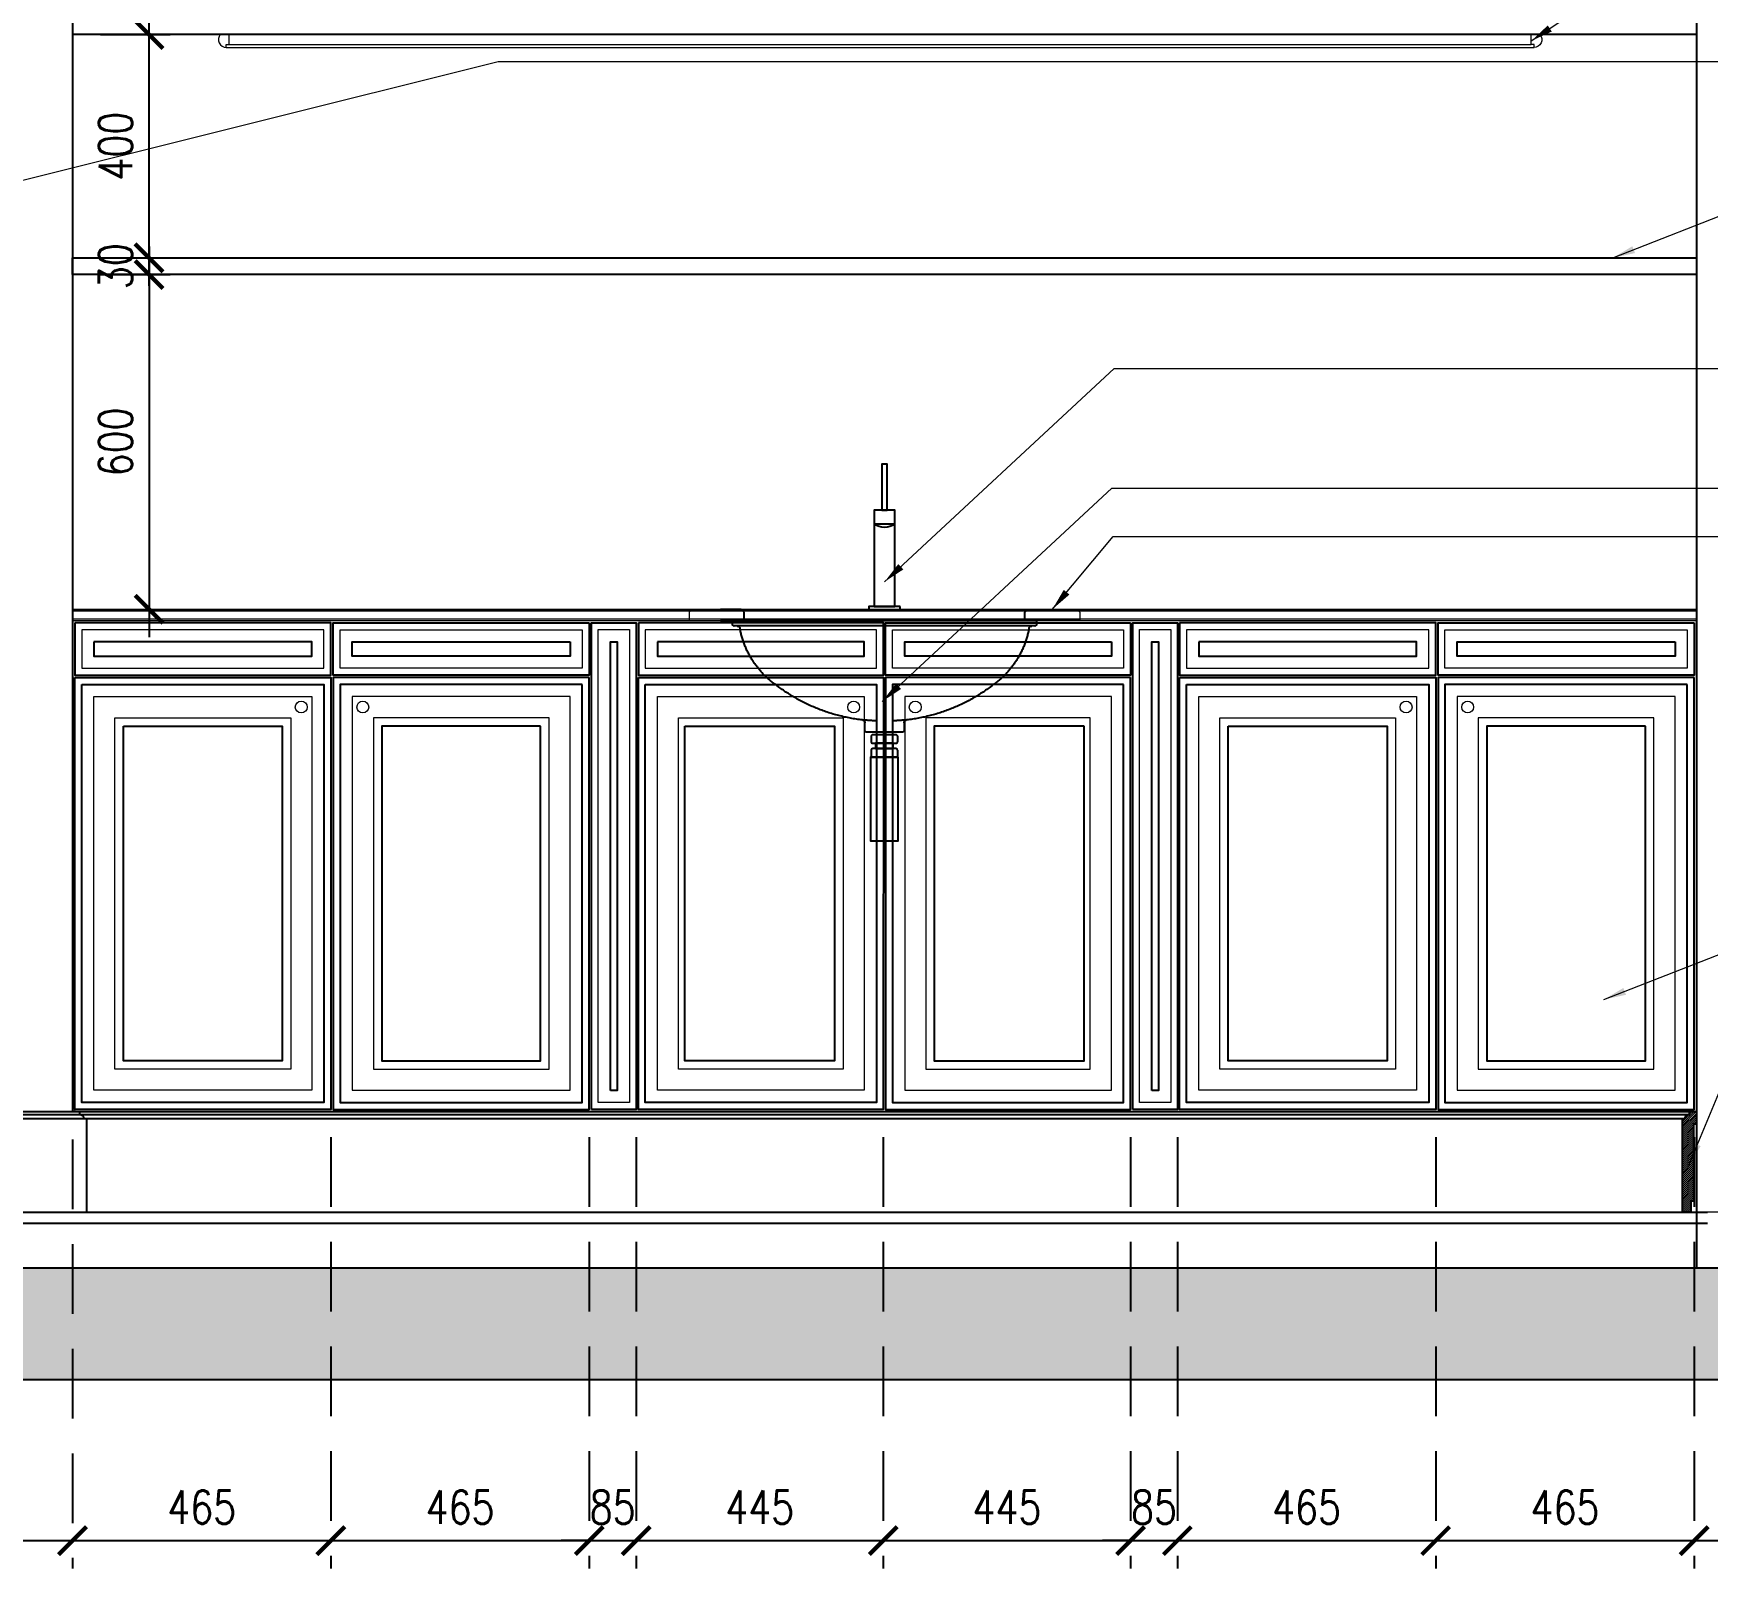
# Model space of a CAD drawing. Header units: inches. Extents: x -20583 to 399182, y -24453 to 525552.
# Drawn here: x 25310 to 28310, y -21605 to -18854 of the extents above; entities that cross this region are included whole.
import ezdxf

# ---------------------------------------------------------------- set-up
doc = ezdxf.new("R2010")
doc.units = ezdxf.units.IN
doc.header["$LTSCALE"] = 1000
doc.header["$MEASUREMENT"] = 0
doc.set_wipeout_variables(frame=1)
doc.header["$PDMODE"] = 35
for name, pattern in [('DASHED', [0.75, 0.5, -0.25]), ('HIDDEN', [0.375, 0.25, -0.125]), ('HIDDEN2', [0.1875, 0.125, -0.0625])]:
    doc.linetypes.add(name, pattern=pattern)
for name, color, linetype in [('A-DIM', 9, 'Continuous'), ('A-Hidden', 8, 'HIDDEN'), ('CQ Grg Gypsum', 41, 'Continuous'), ('CQ Light Elevation', 4, 'Continuous'), ('Layer1', 1, 'Continuous'), ('Layer3', 3, 'Continuous'), ('Layer7', 8, 'Continuous'), ('SANITARY WARES', 212, 'Continuous')]:
    doc.layers.add(name, color=color, linetype=linetype)
for name, color, linetype, lineweight in [('CQ Gypsum Hatch', 8, 'Continuous', 20), ('CQ Marble', 6, 'Continuous', 0), ('ID-NOTES', 3, 'Continuous', 0), ('Wood treillis', 111, 'Continuous', 0)]:
    doc.layers.add(name, color=color, linetype=linetype, lineweight=lineweight)
doc.layers.add('Stone-GRG', color=7, linetype='Continuous', lineweight=0, true_color=0xfff2cc)
doc.styles.add('ZZ-Dim All', font='romans.shx', dxfattribs={"width": 0.8})
doc.dimstyles.new('DIM 0200', dxfattribs={"dimscale": 200, "dimtxt": 1, "dimasz": 0.8, "dimexe": 0.5, "dimexo": 1, "dimgap": 0.4, "dimtad": 1, "dimdec": 0, "dimrnd": 10, "dimdsep": 46, "dimtxsty": 'ZZ-Dim All', "dimblk1": 'ARCHTICK', "dimblk2": 'ARCHTICK', "dimsah": 1, "dimcen": 1, "dimdle": 0.5, "dimclrd": 256, "dimclre": 256, "dimclrt": 256, "dimadec": 0, "dimazin": 2, "dimtfac": 1, "dimtdec": 0, "dimtix": 1, "dimtmove": 2, "dimatfit": 2, "dimfxl": 1, "dimfxlon": 1, "dimtolj": 1, "dimtzin": 0, "dimlwd": -1, "dimlwe": -1, "dimarcsym": 0})
doc.dimstyles.new('DIM-100', dxfattribs={"dimscale": 50, "dimtxt": 1.25, "dimasz": 1, "dimexe": 1, "dimexo": 1, "dimgap": 0.6, "dimtad": 1, "dimdec": 0, "dimrnd": 5, "dimdsep": 46, "dimtxsty": 'ZZ-Dim All', "dimblk1": 'ARCHTICK', "dimblk2": 'ARCHTICK', "dimsah": 1, "dimcen": 1, "dimdle": 1, "dimclrd": 256, "dimclre": 8, "dimclrt": 256, "dimazin": 2, "dimtfac": 1, "dimtdec": 0, "dimtix": 1, "dimtmove": 2, "dimatfit": 2, "dimfxl": 0.1, "dimtolj": 1, "dimtzin": 0, "dimlwd": -1, "dimlwe": -1, "dimarcsym": 0})

# ---------------------------------------------------------------- blocks, each defined once
blk = doc.blocks.new('_ARCHTICK')
at = {"color": 0, "linetype": 'ByBlock', "const_width": 0.15}
blk.add_lwpolyline([(-0.5, -0.5), (0.5, 0.5)], dxfattribs=at)
blk = doc.blocks.new('Duravit_undercounter_santosa046651d_SEC ELEV')
at = {"layer": 'SANITARY WARES', "color": 8, "linetype": 'HIDDEN', "ltscale": 50}
for p, q in [((-270.2, 0), (33, 0)), ((33, 0), (270.2, 0)), ((0, -168.6), (0, -204.6))]:
    blk.add_line(p, q, dxfattribs=at)
at = {"layer": 'SANITARY WARES', "color": 8, "linetype": 'HIDDEN', "ltscale": 50, "elevation": 0}
for points in [[(-251.6, 9.8), (-251.6, 24.8), (-256.6, 29.8), (-293.6, 29.8)], [(-293.6, 9.8), (-251.6, 9.8)], [(251.6, 9.8), (251.6, 24.8), (256.6, 29.8), (293.6, 29.8)], [(293.6, 9.8), (251.6, 9.8)]]:
    blk.add_lwpolyline(points, dxfattribs=at)
at = {"layer": 'SANITARY WARES', "color": 8, "linetype": 'HIDDEN', "ltscale": 50}
for points in [[(269.5, -0.1, 0.414214), (272.5, 2.9), (272.5, 9.8), (-272.5, 9.8), (-272.5, 2.9, 0.414214), (-269.5, -0.1)], [(-263.9, -0.1, -0.364464), (-258.9, -4.2, 0.195995), (-196.4, -104.1, 0.13902), (-39.6, -168.4, -0.381512), (-35.2, -173.3), (-35.2, -188.1, 0.327365), (-32.6, -190.1), (32.6, -190.1, 0.327365), (35.2, -188.1), (35.2, -173.3, -0.381512), (39.6, -168.4, 0.13902), (196.4, -104.1, 0.195995), (258.9, -4.2, -0.364464), (263.9, -0.1)]]:
    blk.add_lwpolyline(points, format="xyb", dxfattribs=at)
for centre, start, end in [((71.9, 1432.1), 266.0549, 266.8618), ((-71.9, 1432.1), 273.1382, 273.9451)]:
    blk.add_arc(centre, 1604.5, start, end, dxfattribs=at)
blk = doc.blocks.new('AXOR CITERIOR 39031000_FRONT')
blk.add_wipeout([(28, 0), (28, 5), (18.5, 5), (18.5, 178), (5, 178), (5, 260), (-5, 260), (-5, 178), (-18.5, 178), (-18.5, 5), (-28, 5), (-28, 0)])
blk.add_wipeout([(28, 0), (28, 5), (18.5, 5), (18.5, 178), (5, 178), (5, 260), (-5, 260), (-5, 178), (-18.5, 178), (-18.5, 5), (-28, 5), (-28, 0)])
at = {"color": 8}
blk.add_wipeout([(28, 0), (28, 5), (18.5, 5), (18.5, 178), (5, 178), (5, 260), (-5, 260), (-5, 178), (-18.5, 178), (-18.5, 5), (-28, 5), (-28, 0)], dxfattribs=at)
at = {"layer": 'SANITARY WARES'}
for points in [[(-5, 178), (-5, 260), (5, 260), (5, 178), (-5, 178)], [(-18.5, 5), (-18.5, 178), (18.5, 178), (18.5, 5), (-18.5, 5)], [(-18.5, 152.9), (18.5, 152.9)], [(-28, 5), (28, 5), (28, 0), (-28, 0), (-28, 5)]]:
    blk.add_lwpolyline(points, dxfattribs=at)
blk.add_arc((0, 178.6), 31.7, 234.2875, 305.7125, dxfattribs=at)
blk = doc.blocks.new('p-trap  front')
at = {"layer": 'SANITARY WARES', "elevation": -16.8}
for points in [[(177338.3, -45566.2), (177296.7, -45566.2, 0.414214), (177293.7, -45569.2), (177293.7, -45578.3, 0.414214), (177296.7, -45581.3), (177338.3, -45581.3, 0.414214), (177341.3, -45578.3), (177341.3, -45569.2, 0.414214)], [(177338.3, -45590.9), (177296.7, -45590.9, 0.414214), (177293.7, -45593.9), (177293.7, -45605.9), (177341.3, -45605.9), (177341.3, -45593.9, 0.414214)]]:
    blk.add_lwpolyline(points, format="xyb", close=True, dxfattribs=at)
for points in [[(177333.3, -45581.3), (177301.8, -45581.3), (177301.5, -45590.9), (177333, -45590.9)], [(177342.3, -45605.9), (177292.3, -45605.9), (177292.3, -45756.3), (177342.3, -45756.3)]]:
    blk.add_lwpolyline(points, close=True, dxfattribs=at)
blk = doc.blocks.new('*D601')
at = {"layer": 'A-DIM', "transparency": 16777216}
for p, q in [((28577.4, -19885.7), (28577.4, -19835.7)), ((28577.4, -19885.7), (28577.4, -19905.7)), ((28577.4, -19905.7), (28577.4, -19955.7))]:
    blk.add_line(p, q, dxfattribs=at)
at = {"layer": 'A-DIM', "color": 8, "linetype": 'HIDDEN2', "transparency": 16777216}
for p, q in [((28340, -19885.7), (28627.4, -19885.7)), ((28340, -19905.7), (28627.4, -19905.7))]:
    blk.add_line(p, q, dxfattribs=at)
at = {"layer": 'Defpoints', "color": 0, "transparency": 16777216}
for p in [(28290, -19885.7, 0), (28290, -19905.7, 0), (28577.4, -19905.7)]:
    blk.add_point(p, dxfattribs=at)
at = {"layer": 'A-DIM', "transparency": 16777216, "xscale": 50, "yscale": 50, "zscale": 50}
for p, rotation in [((28577.4, -19885.7), 270), ((28577.4, -19905.7), 90)]:
    blk.add_blockref('_ARCHTICK', p, dxfattribs=dict(at, rotation=rotation))
at = {"layer": 'A-DIM', "color": 3, "transparency": 16777216, "insert": (28517.4, -19895.7), "char_height": 60, "attachment_point": 5, "rotation": 90, "style": 'ZZ-Dim All'}
blk.add_mtext('\\A1;20', dxfattribs=at)
blk = doc.blocks.new('*D602')
at = {"layer": 'A-DIM', "transparency": 16777216}
blk.add_line((28577.4, -19855.7), (28577.4, -20835.7), dxfattribs=at)
at = {"layer": 'A-DIM', "color": 8, "linetype": 'HIDDEN2', "transparency": 16777216}
for p, q in [((28340, -19905.7), (28627.4, -19905.7)), ((28340, -20785.7), (28627.4, -20785.7))]:
    blk.add_line(p, q, dxfattribs=at)
at = {"layer": 'Defpoints', "color": 0, "transparency": 16777216}
for p in [(28290, -19905.7, 0), (28290, -20785.7, 0), (28577.4, -20785.7)]:
    blk.add_point(p, dxfattribs=at)
at = {"layer": 'A-DIM', "transparency": 16777216, "xscale": 50, "yscale": 50, "zscale": 50}
for p, rotation in [((28577.4, -19905.7), 90), ((28577.4, -20785.7), 270)]:
    blk.add_blockref('_ARCHTICK', p, dxfattribs=dict(at, rotation=rotation))
at = {"layer": 'A-DIM', "color": 3, "transparency": 16777216, "insert": (28517.4, -20345.7), "char_height": 60, "attachment_point": 5, "rotation": 90, "style": 'ZZ-Dim All'}
blk.add_mtext('\\A1;880', dxfattribs=at)
blk = doc.blocks.new('*D603')
at = {"layer": 'A-DIM', "transparency": 16777216}
blk.add_line((28577.4, -20735.7), (28577.4, -21015.7), dxfattribs=at)
at = {"layer": 'A-DIM', "color": 8, "linetype": 'HIDDEN2', "transparency": 16777216}
for p, q in [((28340, -20785.7), (28627.4, -20785.7)), ((28340, -20965.7), (28627.4, -20965.7))]:
    blk.add_line(p, q, dxfattribs=at)
at = {"layer": 'Defpoints', "color": 0, "transparency": 16777216}
for p in [(28290, -20785.7, 0), (28290, -20965.7, 0), (28577.4, -20965.7)]:
    blk.add_point(p, dxfattribs=at)
at = {"layer": 'A-DIM', "transparency": 16777216, "xscale": 50, "yscale": 50, "zscale": 50}
for p, rotation in [((28577.4, -20785.7), 90), ((28577.4, -20965.7), 270)]:
    blk.add_blockref('_ARCHTICK', p, dxfattribs=dict(at, rotation=rotation))
at = {"layer": 'A-DIM', "color": 3, "transparency": 16777216, "insert": (28517.4, -20875.7), "char_height": 60, "attachment_point": 5, "rotation": 90, "style": 'ZZ-Dim All'}
blk.add_mtext('\\A1;180', dxfattribs=at)
blk = doc.blocks.new('*D614')
at = {"layer": 'A-DIM', "color": 8, "linetype": 'HIDDEN2', "transparency": 16777216}
for p, q in [((24540.4, -20337.1), (24540.4, -21604.6)), ((25379.9, -20835.7), (25379.9, -21604.6))]:
    blk.add_line(p, q, dxfattribs=at)
at = {"layer": 'A-DIM', "transparency": 16777216}
blk.add_line((24490.4, -21554.6), (25429.9, -21554.6), dxfattribs=at)
at = {"layer": 'Defpoints', "color": 0, "transparency": 16777216}
for p in [(24540.4, -20287.1, 0), (25379.9, -20785.7, 0), (25379.9, -21554.6)]:
    blk.add_point(p, dxfattribs=at)
at = {"layer": 'A-DIM', "transparency": 16777216, "xscale": 50, "yscale": 50, "zscale": 50, "rotation": 180}
blk.add_blockref('_ARCHTICK', (24540.4, -21554.6), dxfattribs=at)
at = {"layer": 'A-DIM', "transparency": 16777216, "xscale": 50, "yscale": 50, "zscale": 50}
blk.add_blockref('_ARCHTICK', (25379.9, -21554.6), dxfattribs=at)
at = {"layer": 'A-DIM', "color": 3, "transparency": 16777216, "insert": (24960.2, -21494.6), "char_height": 60, "attachment_point": 5, "style": 'ZZ-Dim All'}
blk.add_mtext('\\A1;840', dxfattribs=at)
blk = doc.blocks.new('*D615')
at = {"layer": 'A-DIM', "color": 8, "linetype": 'HIDDEN2', "transparency": 16777216}
for p, q in [((25379.9, -20835.7), (25379.9, -21604.6)), ((25842.9, -20831.7), (25842.9, -21604.6))]:
    blk.add_line(p, q, dxfattribs=at)
at = {"layer": 'A-DIM', "transparency": 16777216}
blk.add_line((25329.9, -21554.6), (25892.9, -21554.6), dxfattribs=at)
at = {"layer": 'Defpoints', "color": 0, "transparency": 16777216}
for p in [(25379.9, -20785.7, 0), (25842.9, -20781.7, 0), (25842.9, -21554.6)]:
    blk.add_point(p, dxfattribs=at)
at = {"layer": 'A-DIM', "transparency": 16777216, "xscale": 50, "yscale": 50, "zscale": 50, "rotation": 180}
blk.add_blockref('_ARCHTICK', (25379.9, -21554.6), dxfattribs=at)
at = {"layer": 'A-DIM', "transparency": 16777216, "xscale": 50, "yscale": 50, "zscale": 50}
blk.add_blockref('_ARCHTICK', (25842.9, -21554.6), dxfattribs=at)
at = {"layer": 'A-DIM', "color": 3, "transparency": 16777216, "insert": (25611.4, -21494.6), "char_height": 60, "attachment_point": 5, "style": 'ZZ-Dim All'}
blk.add_mtext('\\A1;465', dxfattribs=at)
blk = doc.blocks.new('*D616')
at = {"layer": 'A-DIM', "color": 8, "linetype": 'HIDDEN2', "transparency": 16777216}
for p, q in [((25842.9, -20831.7), (25842.9, -21604.6)), ((26305.9, -20831.7), (26305.9, -21604.6))]:
    blk.add_line(p, q, dxfattribs=at)
at = {"layer": 'A-DIM', "transparency": 16777216}
blk.add_line((25792.9, -21554.6), (26355.9, -21554.6), dxfattribs=at)
at = {"layer": 'Defpoints', "color": 0, "transparency": 16777216}
for p in [(25842.9, -20781.7, 0), (26305.9, -20781.7, 0), (26305.9, -21554.6)]:
    blk.add_point(p, dxfattribs=at)
at = {"layer": 'A-DIM', "transparency": 16777216, "xscale": 50, "yscale": 50, "zscale": 50, "rotation": 180}
blk.add_blockref('_ARCHTICK', (25842.9, -21554.6), dxfattribs=at)
at = {"layer": 'A-DIM', "transparency": 16777216, "xscale": 50, "yscale": 50, "zscale": 50}
blk.add_blockref('_ARCHTICK', (26305.9, -21554.6), dxfattribs=at)
at = {"layer": 'A-DIM', "color": 3, "transparency": 16777216, "insert": (26074.4, -21494.6), "char_height": 60, "attachment_point": 5, "style": 'ZZ-Dim All'}
blk.add_mtext('\\A1;465', dxfattribs=at)
blk = doc.blocks.new('*D617')
at = {"layer": 'A-DIM', "color": 8, "linetype": 'HIDDEN2', "transparency": 16777216}
for p, q in [((26305.9, -20831.7), (26305.9, -21604.6)), ((26389.9, -20831.7), (26389.9, -21604.6))]:
    blk.add_line(p, q, dxfattribs=at)
at = {"layer": 'A-DIM', "transparency": 16777216}
for p, q in [((26305.9, -21554.6), (26255.9, -21554.6)), ((26305.9, -21554.6), (26389.9, -21554.6)), ((26389.9, -21554.6), (26439.9, -21554.6))]:
    blk.add_line(p, q, dxfattribs=at)
at = {"layer": 'Defpoints', "color": 0, "transparency": 16777216}
for p in [(26305.9, -20781.7, 0), (26389.9, -20781.7, 0), (26389.9, -21554.6)]:
    blk.add_point(p, dxfattribs=at)
at = {"layer": 'A-DIM', "transparency": 16777216, "xscale": 50, "yscale": 50, "zscale": 50}
blk.add_blockref('_ARCHTICK', (26305.9, -21554.6), dxfattribs=at)
at = {"layer": 'A-DIM', "transparency": 16777216, "xscale": 50, "yscale": 50, "zscale": 50, "rotation": 180}
blk.add_blockref('_ARCHTICK', (26389.9, -21554.6), dxfattribs=at)
at = {"layer": 'A-DIM', "color": 3, "transparency": 16777216, "insert": (26347.9, -21494.6), "char_height": 60, "attachment_point": 5, "style": 'ZZ-Dim All'}
blk.add_mtext('\\A1;85', dxfattribs=at)
blk = doc.blocks.new('*D618')
at = {"layer": 'A-DIM', "color": 8, "linetype": 'HIDDEN2', "transparency": 16777216}
for p, q in [((26389.9, -20831.7), (26389.9, -21604.6)), ((26832.9, -20831.7), (26832.9, -21604.6))]:
    blk.add_line(p, q, dxfattribs=at)
at = {"layer": 'A-DIM', "transparency": 16777216}
blk.add_line((26339.9, -21554.6), (26882.9, -21554.6), dxfattribs=at)
at = {"layer": 'Defpoints', "color": 0, "transparency": 16777216}
for p in [(26389.9, -20781.7, 0), (26832.9, -20781.7, 0), (26832.9, -21554.6)]:
    blk.add_point(p, dxfattribs=at)
at = {"layer": 'A-DIM', "transparency": 16777216, "xscale": 50, "yscale": 50, "zscale": 50, "rotation": 180}
blk.add_blockref('_ARCHTICK', (26389.9, -21554.6), dxfattribs=at)
at = {"layer": 'A-DIM', "transparency": 16777216, "xscale": 50, "yscale": 50, "zscale": 50}
blk.add_blockref('_ARCHTICK', (26832.9, -21554.6), dxfattribs=at)
at = {"layer": 'A-DIM', "color": 3, "transparency": 16777216, "insert": (26611.4, -21494.6), "char_height": 60, "attachment_point": 5, "style": 'ZZ-Dim All'}
blk.add_mtext('\\A1;445', dxfattribs=at)
blk = doc.blocks.new('*D619')
at = {"layer": 'A-DIM', "color": 8, "linetype": 'HIDDEN2', "transparency": 16777216}
for p, q in [((26832.9, -20831.7), (26832.9, -21604.6)), ((27276, -20831.7), (27276, -21604.6))]:
    blk.add_line(p, q, dxfattribs=at)
at = {"layer": 'A-DIM', "transparency": 16777216}
blk.add_line((26782.9, -21554.6), (27326, -21554.6), dxfattribs=at)
at = {"layer": 'Defpoints', "color": 0, "transparency": 16777216}
for p in [(26832.9, -20781.7, 0), (27276, -20781.7, 0), (27276, -21554.6)]:
    blk.add_point(p, dxfattribs=at)
at = {"layer": 'A-DIM', "transparency": 16777216, "xscale": 50, "yscale": 50, "zscale": 50, "rotation": 180}
blk.add_blockref('_ARCHTICK', (26832.9, -21554.6), dxfattribs=at)
at = {"layer": 'A-DIM', "transparency": 16777216, "xscale": 50, "yscale": 50, "zscale": 50}
blk.add_blockref('_ARCHTICK', (27276, -21554.6), dxfattribs=at)
at = {"layer": 'A-DIM', "color": 3, "transparency": 16777216, "insert": (27054.5, -21494.6), "char_height": 60, "attachment_point": 5, "style": 'ZZ-Dim All'}
blk.add_mtext('\\A1;445', dxfattribs=at)
blk = doc.blocks.new('*D620')
at = {"layer": 'A-DIM', "color": 8, "linetype": 'HIDDEN2', "transparency": 16777216}
for p, q in [((27276, -20831.7), (27276, -21604.6)), ((27359.9, -20831.7), (27359.9, -21604.6))]:
    blk.add_line(p, q, dxfattribs=at)
at = {"layer": 'A-DIM', "transparency": 16777216}
for p, q in [((27276, -21554.6), (27226, -21554.6)), ((27276, -21554.6), (27359.9, -21554.6)), ((27359.9, -21554.6), (27409.9, -21554.6))]:
    blk.add_line(p, q, dxfattribs=at)
at = {"layer": 'Defpoints', "color": 0, "transparency": 16777216}
for p in [(27276, -20781.7, 0), (27359.9, -20781.7, 0), (27359.9, -21554.6)]:
    blk.add_point(p, dxfattribs=at)
at = {"layer": 'A-DIM', "transparency": 16777216, "xscale": 50, "yscale": 50, "zscale": 50}
blk.add_blockref('_ARCHTICK', (27276, -21554.6), dxfattribs=at)
at = {"layer": 'A-DIM', "transparency": 16777216, "xscale": 50, "yscale": 50, "zscale": 50, "rotation": 180}
blk.add_blockref('_ARCHTICK', (27359.9, -21554.6), dxfattribs=at)
at = {"layer": 'A-DIM', "color": 3, "transparency": 16777216, "insert": (27318, -21494.6), "char_height": 60, "attachment_point": 5, "style": 'ZZ-Dim All'}
blk.add_mtext('\\A1;85', dxfattribs=at)
blk = doc.blocks.new('*D621')
at = {"layer": 'A-DIM', "color": 8, "linetype": 'HIDDEN2', "transparency": 16777216}
for p, q in [((27359.9, -20831.7), (27359.9, -21604.6)), ((27822.9, -20831.7), (27822.9, -21604.6))]:
    blk.add_line(p, q, dxfattribs=at)
at = {"layer": 'A-DIM', "transparency": 16777216}
blk.add_line((27309.9, -21554.6), (27872.9, -21554.6), dxfattribs=at)
at = {"layer": 'Defpoints', "color": 0, "transparency": 16777216}
for p in [(27359.9, -20781.7, 0), (27822.9, -20781.7, 0), (27822.9, -21554.6)]:
    blk.add_point(p, dxfattribs=at)
at = {"layer": 'A-DIM', "transparency": 16777216, "xscale": 50, "yscale": 50, "zscale": 50, "rotation": 180}
blk.add_blockref('_ARCHTICK', (27359.9, -21554.6), dxfattribs=at)
at = {"layer": 'A-DIM', "transparency": 16777216, "xscale": 50, "yscale": 50, "zscale": 50}
blk.add_blockref('_ARCHTICK', (27822.9, -21554.6), dxfattribs=at)
at = {"layer": 'A-DIM', "color": 3, "transparency": 16777216, "insert": (27591.4, -21494.6), "char_height": 60, "attachment_point": 5, "style": 'ZZ-Dim All'}
blk.add_mtext('\\A1;465', dxfattribs=at)
blk = doc.blocks.new('*D622')
at = {"layer": 'A-DIM', "color": 8, "linetype": 'HIDDEN2', "transparency": 16777216}
for p, q in [((27822.9, -20831.7), (27822.9, -21604.6)), ((28286, -20831.7), (28286, -21604.6))]:
    blk.add_line(p, q, dxfattribs=at)
at = {"layer": 'A-DIM', "transparency": 16777216}
blk.add_line((27772.9, -21554.6), (28336, -21554.6), dxfattribs=at)
at = {"layer": 'Defpoints', "color": 0, "transparency": 16777216}
for p in [(27822.9, -20781.7, 0), (28286, -20781.7, 0), (28286, -21554.6)]:
    blk.add_point(p, dxfattribs=at)
at = {"layer": 'A-DIM', "transparency": 16777216, "xscale": 50, "yscale": 50, "zscale": 50, "rotation": 180}
blk.add_blockref('_ARCHTICK', (27822.9, -21554.6), dxfattribs=at)
at = {"layer": 'A-DIM', "transparency": 16777216, "xscale": 50, "yscale": 50, "zscale": 50}
blk.add_blockref('_ARCHTICK', (28286, -21554.6), dxfattribs=at)
at = {"layer": 'A-DIM', "color": 3, "transparency": 16777216, "insert": (28054.5, -21494.6), "char_height": 60, "attachment_point": 5, "style": 'ZZ-Dim All'}
blk.add_mtext('\\A1;465', dxfattribs=at)
blk = doc.blocks.new('*D623')
at = {"layer": 'A-DIM', "transparency": 16777216}
blk.add_line((25517.1, -19235.7), (25517.1, -19935.7), dxfattribs=at)
at = {"layer": 'A-DIM', "color": 8, "linetype": 'HIDDEN2', "transparency": 16777216}
for p, q in [((25429.9, -19285.7), (25567.1, -19285.7)), ((25429.9, -19885.7), (25567.1, -19885.7))]:
    blk.add_line(p, q, dxfattribs=at)
at = {"layer": 'Defpoints', "color": 0, "transparency": 16777216}
for p in [(25379.9, -19285.7, 0), (25379.9, -19885.7, 0), (25517.1, -19885.7)]:
    blk.add_point(p, dxfattribs=at)
at = {"layer": 'A-DIM', "transparency": 16777216, "xscale": 50, "yscale": 50, "zscale": 50}
for p, rotation in [((25517.1, -19285.7), 90), ((25517.1, -19885.7), 270)]:
    blk.add_blockref('_ARCHTICK', p, dxfattribs=dict(at, rotation=rotation))
at = {"layer": 'A-DIM', "color": 3, "transparency": 16777216, "insert": (25457.1, -19585.7), "char_height": 60, "attachment_point": 5, "rotation": 90, "style": 'ZZ-Dim All'}
blk.add_mtext('\\A1;600', dxfattribs=at)
blk = doc.blocks.new('*D624')
at = {"layer": 'A-DIM', "transparency": 16777216}
for p, q in [((25517.1, -19255.7), (25517.1, -19205.7)), ((25517.1, -19285.7), (25517.1, -19255.7)), ((25517.1, -19285.7), (25517.1, -19335.7))]:
    blk.add_line(p, q, dxfattribs=at)
at = {"layer": 'A-DIM', "color": 8, "linetype": 'HIDDEN2', "transparency": 16777216}
for p, q in [((25429.9, -19255.7), (25567.1, -19255.7)), ((25429.9, -19285.7), (25567.1, -19285.7))]:
    blk.add_line(p, q, dxfattribs=at)
at = {"layer": 'Defpoints', "color": 0, "transparency": 16777216}
for p in [(25379.9, -19255.7, 0), (25517.1, -19255.7), (25379.9, -19285.7, 0)]:
    blk.add_point(p, dxfattribs=at)
at = {"layer": 'A-DIM', "transparency": 16777216, "xscale": 50, "yscale": 50, "zscale": 50}
for p, rotation in [((25517.1, -19255.7), 270), ((25517.1, -19285.7), 90)]:
    blk.add_blockref('_ARCHTICK', p, dxfattribs=dict(at, rotation=rotation))
at = {"layer": 'A-DIM', "color": 3, "transparency": 16777216, "insert": (25457.1, -19270.7), "char_height": 60, "attachment_point": 5, "rotation": 90, "style": 'ZZ-Dim All'}
blk.add_mtext('\\A1;30', dxfattribs=at)
blk = doc.blocks.new('*D625')
at = {"layer": 'A-DIM', "transparency": 16777216}
blk.add_line((25517.1, -19305.7), (25517.1, -18805.7), dxfattribs=at)
at = {"layer": 'A-DIM', "color": 8, "linetype": 'HIDDEN2', "transparency": 16777216}
for p, q in [((25430, -18855.7), (25567.1, -18855.7)), ((25429.9, -19255.7), (25567.1, -19255.7))]:
    blk.add_line(p, q, dxfattribs=at)
at = {"layer": 'Defpoints', "color": 0, "transparency": 16777216}
for p in [(25380, -18855.7, 0), (25517.1, -18855.7), (25379.9, -19255.7, 0)]:
    blk.add_point(p, dxfattribs=at)
at = {"layer": 'A-DIM', "transparency": 16777216, "xscale": 50, "yscale": 50, "zscale": 50}
for p, rotation in [((25517.1, -18855.7), 90), ((25517.1, -19255.7), 270)]:
    blk.add_blockref('_ARCHTICK', p, dxfattribs=dict(at, rotation=rotation))
at = {"layer": 'A-DIM', "color": 3, "transparency": 16777216, "insert": (25457.1, -19055.7), "char_height": 60, "attachment_point": 5, "rotation": 90, "style": 'ZZ-Dim All'}
blk.add_mtext('\\A1;400', dxfattribs=at)

msp = doc.modelspace()

# ---------------------------------------------------------------- hatches: boundary and pattern name
at = {"layer": 'Layer7'}
h = msp.add_hatch(dxfattribs=at)
h.set_pattern_fill('AR-CONC', color=256, scale=10, style=0)
h.set_pattern_definition([(50, (-18532.32, -10588.44), (71.72602, -6.27521), [7.5, -82.5]), (355, (-18532.32, -10588.44), (-13.87513, 75.21921), [6, -66]), (100.4514, (-18526.34, -10588.96), (57.85094, 68.94395), [6.37402, -70.11421]), (46.1842, (-18532.32, -10568.44), (106.7241, -16.5519), [11.25, -123.75]), (96.6356, (-18523.43, -10569.82), (93.46627, 97.41179), [9.56103, -105.1713]), (351.1842, (-18532.32, -10568.44), (93.4662, 97.41186), [9, -99]), (21, (-18522.32, -10573.44), (59.690705, -40.26189), [7.5, -82.5]), (326, (-18522.32, -10573.44), (24.33153, 72.515), [6, -66]), (71.4514, (-18517.346, -10576.794), (84.02226, 32.25305), [6.37402, -70.11421]), (37.5, (-18532.32, -10588.44), (1.215986, 33.289385), [0, -65.2, 0, -67, 0, -66.25]), (7.5, (-18532.32, -10588.44), (26.306954, 39.44117), [0, -38.2, 0, -63.7, 0, -25.25]), (327.5, (-18554.62, -10588.44), (53.382244, -2.255487), [0, -25, 0, -78, 0, -103.5]), (317.5, (-18564.62, -10588.44), (58.318617, 10.0105), [0, -32.5, 0, -51.8, 0, -73.5])])
h.paths.add_polyline_path([(23569.8, -21065.7), (23569.8, -21265.7), (28510.1, -21265.7), (28510.1, -21065.7)])
at = {"layer": 'Stone-GRG', "lineweight": 0}
h = msp.add_hatch(dxfattribs=at)
h.set_pattern_fill('ANSI31', color=253, scale=20)
h.set_pattern_definition([(45, (15311.0327, -39827.7646), (-1.76776695, 1.76776695), [])])
edge = h.paths.add_edge_path()
edge.add_line((28290, -20808.2), (28285, -20808.2))
edge.add_line((28285, -20808.2), (28285, -20946.3))
edge.add_line((28285, -20946.3), (28280, -20946.3))
edge.add_line((28280, -20946.3), (28280, -20965.7))
edge.add_line((28280, -20965.7), (28265, -20965.7))
edge.add_line((28265, -20965.7), (28265, -20798.2))
edge.add_line((28265, -20798.2), (28270, -20798.2))
edge.add_arc((28277.5, -20798.2), 7.5, 90, 180, ccw=False)
edge.add_line((28277.5, -20790.7), (28277.5, -20785.7))
edge.add_line((28277.5, -20785.7), (28290, -20785.7))
edge.add_line((28290, -20785.7), (28290, -20808.2))

# ---------------------------------------------------------------- linework, layer by layer
at = {"layer": 'A-DIM', "color": 8}
msp.add_line((27322.2, -19885.7, 0), (28290, -19885.7, 0), dxfattribs=at)
at = {"layer": 'A-Hidden', "linetype": 'DASHED', "lineweight": 0, "ltscale": 10}
msp.add_line((30642, -20965.7, 0), (23790, -20965.7, 0), dxfattribs=at)
at = {"layer": 'CQ Grg Gypsum'}
msp.add_line((28290, -18855.7, 0), (25380, -18855.7, 0), dxfattribs=at)
at = {"layer": 'CQ Grg Gypsum', "elevation": 0}
for points in [[(28290, -19255.7), (28290, -19285.7), (25379.9, -19285.7), (25379.9, -19255.7)], [(25383.9, -19909.7), (25383.9, -20003.7), (25842.9, -20003.7), (25842.9, -19909.7)], [(26305.9, -19909.7), (26305.9, -20003.7), (25846.9, -20003.7), (25846.9, -19909.7)], [(26309.9, -20781.7), (26309.9, -19909.7), (26389.9, -19909.7), (26389.9, -20781.7)], [(26393.9, -19909.7), (26393.9, -20003.7), (26833, -20003.7), (26833, -19909.7)], [(27276, -19909.7), (27276, -20003.7), (26837, -20003.7), (26837, -19909.7)], [(27279.9, -20781.7), (27279.9, -19909.7), (27359.9, -19909.7), (27359.9, -20781.7)], [(27363.9, -19909.7), (27363.9, -20003.7), (27823, -20003.7), (27823, -19909.7)], [(28286, -19909.7), (28286, -20003.7), (27827, -20003.7), (27827, -19909.7)], [(25418.1, -19943.9), (25418.1, -19969.5), (25808.7, -19969.5), (25808.7, -19943.9)], [(26271.7, -19943.9), (26271.7, -19969.5), (25881.2, -19969.5), (25881.2, -19943.9)], [(26343.9, -20747.7), (26343.9, -19943.7), (26355.9, -19943.7), (26355.9, -20747.7)], [(26428.2, -19943.9), (26428.2, -19969.5), (26798.7, -19969.5), (26798.7, -19943.9)], [(27241.7, -19943.9), (27241.7, -19969.5), (26871.2, -19969.5), (26871.2, -19943.9)], [(27313.9, -20747.7), (27313.9, -19943.7), (27325.9, -19943.7), (27325.9, -20747.7)], [(27398.2, -19943.9), (27398.2, -19969.5), (27788.7, -19969.5), (27788.7, -19943.9)], [(28251.7, -19943.9), (28251.7, -19969.5), (27861.2, -19969.5), (27861.2, -19943.9)], [(25383.9, -20007.7), (25842.9, -20007.7), (25842.9, -20781.7), (25383.9, -20781.7)], [(26305.9, -20007.7), (25846.9, -20007.7), (25846.9, -20781.7), (26305.9, -20781.7)], [(26393.9, -20007.7), (26833, -20007.7), (26832.9, -20781.7), (26393.9, -20781.7)], [(27276, -20007.7), (26837, -20007.7), (26837, -20781.7), (27276, -20781.7)], [(27363.9, -20007.7), (27823, -20007.7), (27822.9, -20781.7), (27363.9, -20781.7)], [(28286, -20007.7), (27827, -20007.7), (27827, -20781.7), (28286, -20781.7)], [(25396.4, -20020.1), (25830.5, -20020.2), (25830.5, -20769.3), (25396.4, -20769.3)], [(26293.5, -20020.2), (25859.4, -20020.2), (25859.4, -20769.3), (26293.5, -20769.3)], [(26406.4, -20020.1), (26820.5, -20020.2), (26820.5, -20769.3), (26406.4, -20769.3)], [(27263.5, -20020.1), (26849.4, -20020.2), (26849.4, -20769.3), (27263.5, -20769.3)], [(27376.4, -20020.1), (27810.5, -20020.2), (27810.5, -20769.3), (27376.4, -20769.3)], [(28273.5, -20020.2), (27839.4, -20020.2), (27839.4, -20769.3), (28273.5, -20769.3)], [(25471.1, -20094.9), (25755.7, -20094.9), (25755.7, -20694.5), (25471.1, -20694.5)], [(26218.7, -20094.9), (25934.2, -20094.9), (25934.2, -20694.5), (26218.7, -20694.5)], [(26477.2, -20094.9), (26745.7, -20094.9), (26745.7, -20694.5), (26477.2, -20694.5)], [(27192.7, -20094.9), (26924.2, -20094.9), (26924.2, -20694.5), (27192.8, -20694.5)], [(27451.2, -20094.9), (27735.7, -20094.9), (27735.7, -20694.5), (27451.2, -20694.5)], [(28198.7, -20094.9), (27914.2, -20094.9), (27914.2, -20694.5), (28198.7, -20694.5)]]:
    msp.add_lwpolyline(points, close=True, dxfattribs=at)
at = {"layer": 'CQ Gypsum Hatch', "elevation": 0}
for points in [[(25396.4, -19922.1), (25396.4, -19991.3), (25830.5, -19991.3), (25830.5, -19922.2)], [(26293.5, -19922.2), (26293.5, -19991.3), (25859.4, -19991.3), (25859.4, -19922.2)], [(26321.9, -20769.7), (26321.9, -19921.7), (26377.9, -19921.7), (26377.9, -20769.7)], [(26406.4, -19922.1), (26406.4, -19991.3), (26820.5, -19991.3), (26820.5, -19922.2)], [(27263.5, -19922.1), (27263.5, -19991.3), (26849.4, -19991.3), (26849.4, -19922.2)], [(27291.9, -20769.7), (27291.9, -19921.7), (27347.9, -19921.7), (27347.9, -20769.7)], [(27376.4, -19922.1), (27376.4, -19991.3), (27810.5, -19991.3), (27810.5, -19922.2)], [(28273.5, -19922.2), (28273.5, -19991.3), (27839.4, -19991.3), (27839.4, -19922.2)], [(25418.1, -20041.9), (25808.7, -20041.9), (25808.7, -20747.5), (25418.1, -20747.5)], [(26271.7, -20041.9), (25881.2, -20041.9), (25881.2, -20747.5), (26271.7, -20747.5)], [(26428.2, -20041.9), (26798.7, -20041.9), (26798.7, -20747.5), (26428.2, -20747.5)], [(27241.7, -20041.9), (26871.2, -20041.9), (26871.2, -20747.5), (27241.8, -20747.5)], [(27398.2, -20041.9), (27788.7, -20041.9), (27788.7, -20747.5), (27398.2, -20747.5)], [(28251.7, -20041.9), (27861.2, -20041.9), (27861.2, -20747.5), (28251.7, -20747.5)], [(25456, -20079.8), (25770.9, -20079.8), (25770.9, -20709.7), (25456, -20709.7)], [(26233.9, -20079.8), (25919, -20079.8), (25919, -20709.7), (26233.9, -20709.7)], [(26466, -20079.8), (26760.9, -20079.8), (26760.9, -20709.7), (26466, -20709.7)], [(27203.9, -20079.8), (26909, -20079.8), (26909, -20709.7), (27203.9, -20709.7)], [(27436, -20079.8), (27750.9, -20079.8), (27750.9, -20709.7), (27436, -20709.7)], [(28213.9, -20079.8), (27899, -20079.8), (27899, -20709.7), (28213.9, -20709.7)]]:
    msp.add_lwpolyline(points, close=True, dxfattribs=at)
at = {"layer": 'CQ Gypsum Hatch'}
for centre in [(25789.8, -20060.8, 0), (25900.1, -20060.8, 0), (26779.8, -20060.8, 0), (26890.1, -20060.8, 0), (27769.8, -20060.8, 0), (27880.1, -20060.8, 0)]:
    msp.add_circle(centre, 10.6, dxfattribs=at)
at = {"layer": 'CQ Light Elevation', "lineweight": 0}
msp.add_line((25660.5, -18873.6, 0), (27994.1, -18873.6, 0), dxfattribs=at)
at = {"layer": 'CQ Light Elevation', "lineweight": 0, "elevation": 0}
for points in [[(25644.8, -18855.7, 0.634772), (25655.5, -18878.6), (25655.5, -18878.6)], [(28009.9, -18855.7, -0.634798), (27999.1, -18878.6), (27999.1, -18878.6)]]:
    msp.add_lwpolyline(points, format="xyb", dxfattribs=at)
for points in [[(25655.5, -18878.6), (25655.5, -18873.6), (25660.5, -18873.6), (25660.5, -18855.7)], [(27999.1, -18878.6), (27999.1, -18873.6), (27994.1, -18873.6), (27994.1, -18855.7), (27999.1, -18855.7), (27999.1, -18855.7)], [(25655.5, -18878.6), (26225.8, -18878.6), (27999.1, -18878.6)]]:
    msp.add_lwpolyline(points, dxfattribs=at)
at = {"layer": 'CQ Marble'}
for p, q in [((25379.9, -19885.7, 0), (28270, -19885.7, 0)), ((28290, -19885.7, 0), (25379.9, -19885.7, 0)), ((25379.9, -19888.7, 0), (25379.9, -19885.7, 0)), ((28290, -19888.7, 0), (25379.9, -19888.7, 0)), ((25379.9, -19888.7, 0), (25379.9, -19902.7, 0)), ((28290, -19888.7, 0), (28290, -19885.7, 0)), ((28290, -19888.7, 0), (28290, -19902.7, 0)), ((25379.9, -19902.7, 0), (28290, -19902.7, 0)), ((25379.9, -19905.7, 0), (25379.9, -19902.7, 0)), ((25379.9, -19905.7, 0), (28290, -19905.7, 0)), ((28290, -19905.7, 0), (28290, -19902.7, 0))]:
    msp.add_line(p, q, dxfattribs=at)
at = {"layer": 'CQ Marble', "elevation": 0}
for points in [[(26583.3, -19905.7), (26583.3, -19890.7), (26578.3, -19885.7), (26490, -19885.7), (26485, -19890.7), (26485, -19905.7), (26583.3, -19905.7)], [(27086.6, -19905.7), (27086.6, -19890.7), (27091.6, -19885.7), (27180, -19885.7), (27185, -19890.7), (27185, -19905.7), (27086.6, -19905.7)]]:
    msp.add_lwpolyline(points, dxfattribs=at)
at = {"layer": 'Layer1'}
for p, q in [((23790, -20965.7, 0), (28310, -20965.7, 0)), ((23790, -20985.7, 0), (28310, -20985.7, 0))]:
    msp.add_line(p, q, dxfattribs=at)
at = {"layer": 'Layer3'}
for p, q in [((25380, -16815.7, 0), (25379.9, -20785.7, 0)), ((28290, -16815.7, 0), (28290, -21065.7, 0)), ((23569.8, -21065.7, 0), (28510.1, -21065.7, 0)), ((23569.8, -21265.7, 0), (28510.1, -21265.7, 0))]:
    msp.add_line(p, q, dxfattribs=at)
at = {"layer": 'Wood treillis', "lineweight": -2}
msp.add_line((23790, -20785.7, 0), (28290, -20785.7, 0), dxfattribs=at)
at = {"layer": 'Wood treillis', "color": 8, "lineweight": -2}
for p, q in [((23802.5, -20790.7, 0), (28277.5, -20790.7, 0)), ((23815, -20798.2, 0), (28265, -20798.2, 0))]:
    msp.add_line(p, q, dxfattribs=at)
at = {"layer": 'Wood treillis', "lineweight": -2, "elevation": 0}
msp.add_lwpolyline([(25384.9, -20785.7), (25379.9, -20785.7), (25379.9, -20785.7), (25379.9, -20785.7), (25392.4, -20785.7), (25392.4, -20790.7, -0.414214), (25399.9, -20798.2), (25404.9, -20798.2), (25404.9, -20965.7)], format="xyb", dxfattribs=at)
at = {"layer": 'Wood treillis', "color": 0, "lineweight": -2, "elevation": 0}
msp.add_lwpolyline([(28290, -20808.2), (28285, -20808.2), (28285, -20946.3), (28280, -20946.3), (28280, -20965.7), (28265, -20965.7), (28265, -20798.2), (28270, -20798.2, -0.414214), (28277.5, -20790.7), (28277.5, -20785.7), (28290, -20785.7), (28290, -20808.2)], format="xyb", dxfattribs=at)

# ---------------------------------------------------------------- block references
at = {"xscale": -1, "rotation": 359.9999999999997}
msp.add_blockref('Duravit_undercounter_santosa046651d_SEC ELEV', (26835, -19915.5, 0), dxfattribs=at)
at = {"layer": 'CQ Marble'}
msp.add_blockref('p-trap  front', (-150482.6, 25455.6, 16.8), dxfattribs=at)

# ---------------------------------------------------------------- dimensions: what is measured, and where the dimension line sits
at = {"layer": 'A-DIM'}
for base, p1, p2, picture, middle in [((25517.1, -18855.7), (25379.9, -19255.7, 0), (25380, -18855.7, 0), '*D625', (25457.1, -19055.7)), ((25517.1, -19255.7), (25379.9, -19285.7, 0), (25379.9, -19255.7, 0), '*D624', (25457.1, -19270.7)), ((25517.1, -19885.7), (25379.9, -19285.7, 0), (25379.9, -19885.7, 0), '*D623', (25457.1, -19585.7)), ((28577.4, -19905.7), (28290, -19885.7, 0), (28290, -19905.7, 0), '*D601', (28517.4, -19895.7)), ((28577.4, -20785.7), (28290, -19905.7, 0), (28290, -20785.7, 0), '*D602', (28517.4, -20345.7)), ((28577.4, -20965.7), (28290, -20785.7, 0), (28290, -20965.7, 0), '*D603', (28517.4, -20875.7))]:
    dim = msp.add_linear_dim(base=base, p1=p1, p2=p2, angle=90, dimstyle='DIM-100', override={"dimtxt": 1.2, "dimclrt": 3}, dxfattribs=at)
    dim.commit()
    dim.dimension.update_dxf_attribs({"geometry": picture, "text_midpoint": middle})
for base, p1, p2, picture, middle in [((25379.9399, -21554.5572), (24540.3629, -20287.0701, 0), (25379.9399, -20785.692, 0), '*D614', (24960.1514, -21494.5572)), ((25842.9, -21554.6), (25379.9, -20785.7, 0), (25842.9, -20781.7, 0), '*D615', (25611.4, -21494.6)), ((26305.9, -21554.6), (25842.9, -20781.7, 0), (26305.9, -20781.7, 0), '*D616', (26074.4, -21494.6)), ((26389.9, -21554.6), (26305.9, -20781.7, 0), (26389.9, -20781.7, 0), '*D617', (26347.9, -21494.6)), ((26832.9, -21554.6), (26389.9, -20781.7, 0), (26832.9, -20781.7, 0), '*D618', (26611.4, -21494.6)), ((27276, -21554.6), (26832.9, -20781.7, 0), (27276, -20781.7, 0), '*D619', (27054.5, -21494.6)), ((27359.9, -21554.6), (27276, -20781.7, 0), (27359.9, -20781.7, 0), '*D620', (27318, -21494.6)), ((27822.9, -21554.6), (27359.9, -20781.7, 0), (27822.9, -20781.7, 0), '*D621', (27591.4, -21494.6)), ((28286, -21554.6), (27822.9, -20781.7, 0), (28286, -20781.7, 0), '*D622', (28054.5, -21494.6))]:
    dim = msp.add_linear_dim(base=base, p1=p1, p2=p2, dimstyle='DIM-100', override={"dimtxt": 1.2, "dimclrt": 3}, dxfattribs=at)
    dim.commit()
    dim.dimension.update_dxf_attribs({"geometry": picture, "text_midpoint": middle})

# ---------------------------------------------------------------- leaders
at = {"layer": 'ID-NOTES'}
for points in [[(27994.1, -18867, -375.8), (28495.1, -18532.1, -375.8), (29048, -18532.1, -375.8)], [(24515, -19310.3, 0), (26142.9, -18903.9, 0), (29122, -18903.9, 0)], [(28140.4, -19255.7, 0), (28410.1, -19150.2, 0), (29122, -19150.2, 0)], [(27135.8, -19885.7, -751.7), (27244.6, -19755.1, -751.7), (29129.9, -19755.1, -751.7)], [(28124.3, -20584.9, 0), (28393.9, -20479.4, 0), (29105.8, -20479.4, 0)], [(28276.3, -20882, 0), (28396.7, -20592.1, 0), (29108.6, -20592.1, 0)]]:
    msp.add_leader(points, dimstyle='DIM 0200', override={"dimasz": 0.2, "dimtad": 0, "dimclrd": 8}, dxfattribs=at)

# ---------------------------------------------------------------- next in the draw order: block references
at = {"xscale": -1, "rotation": 359.9999999999997}
msp.add_blockref('AXOR CITERIOR 39031000_FRONT', (26835, -19885.7, 0), dxfattribs=at)

# ---------------------------------------------------------------- next in the draw order: leaders
at = {"layer": 'ID-NOTES'}
for points in [[(26835, -19836.5, -751.7), (27246.6, -19454.3, -751.7), (29131.9, -19454.3, -751.7)], [(26831, -20050.7, -751.7), (27242.6, -19668.5, -751.7), (29127.9, -19668.5, -751.7)]]:
    msp.add_leader(points, dimstyle='DIM 0200', override={"dimasz": 0.2, "dimtad": 0, "dimclrd": 8}, dxfattribs=at)

doc.saveas('drawing.dxf')
